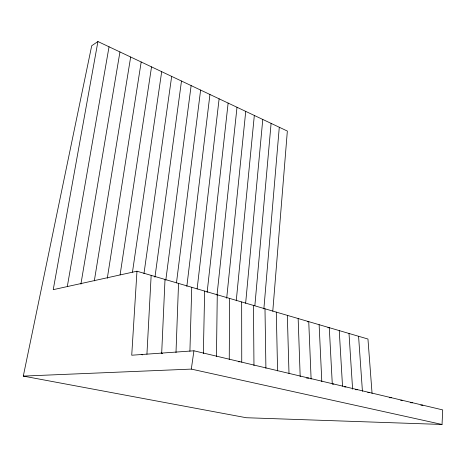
<?xml version="1.0" encoding="UTF-8"?>
<svg xmlns="http://www.w3.org/2000/svg" width="466" height="466" viewBox="0 0 466 466"><rect width="100%" height="100%" fill="white"/><g stroke="black" fill="none" stroke-linecap="round" stroke-linejoin="round"><path stroke-width="0.7" d="M229.249 359.373L229.604 298.409M216.457 356.502L217.267 294.786M203.351 353.56L204.656 291.081M189.912 351.277L191.747 287.295M175.991 352.657L178.536 283.415M161.69 353.106L165.011 279.443M272.779 311.195L287.347 131.057L97.924 41.538L91.709 45.75L23.3 376.097L246.264 417.728L442.042 424.462L442.7 409.905L193.926 350.799L131.727 355.22L136.969 271.212L367.954 339.027L372.066 393.45M146.936 354.201L151.159 275.377M263.867 308.842L279.285 127.247M254.861 305.719L271.096 123.374M245.634 303.279L262.777 119.442M236.245 300.791L254.325 115.451M226.686 298.257L245.733 111.391M217.022 295.065L237.008 107.262M207.12 292.427L228.13 103.073M197.118 289.019L219.113 98.809M186.837 286.398L209.939 94.476M176.468 282.879L200.613 90.066M165.803 280.148L191.13 85.587M154.945 277.241L181.484 81.026M143.965 273.664L171.674 76.389M23.3 376.097L191.31 369.101L193.926 350.799M132.466 272.191L161.69 71.671M120.094 274.858L151.532 66.871M107.302 278.278L141.186 61.984M94.318 280.887L130.666 57.009M80.909 284.138L119.948 51.947M67.296 286.584L109.038 46.792M97.924 41.538L53.229 289.671L136.969 271.212M307.339 321.785L308.748 321.645L311.113 379.085M327.866 327.802L329.287 327.674L332.281 383.937M238.528 361.791L239.897 361.721M306.558 378.112L308.69 378.066M332.375 384.054L333.807 384.036M344.461 386.92L345.9 386.908M355.541 389.727L357.702 389.71M367.773 392.454L369.218 392.448M389.267 397.719L391.446 397.731M400.713 400.265L402.17 400.277M410.587 402.746L412.649 402.77M420.827 405.175L422.895 405.199M191.31 369.101L442.042 424.462M141.21 354.55L142.584 354.853M161.178 353.129L162.576 353.449M358.575 336.271L362.432 391.323M349.005 333.464L352.605 389.151M339.248 330.598L342.527 386.209M319.123 324.691L321.814 381.619M298.153 318.534L300.186 376.656M287.336 315.354L288.996 373.447M276.286 312.115L277.585 370.901M264.991 308.795L265.911 368.297M253.457 305.411L253.97 365.629M241.662 301.951L241.749 362.169"/></g></svg>
